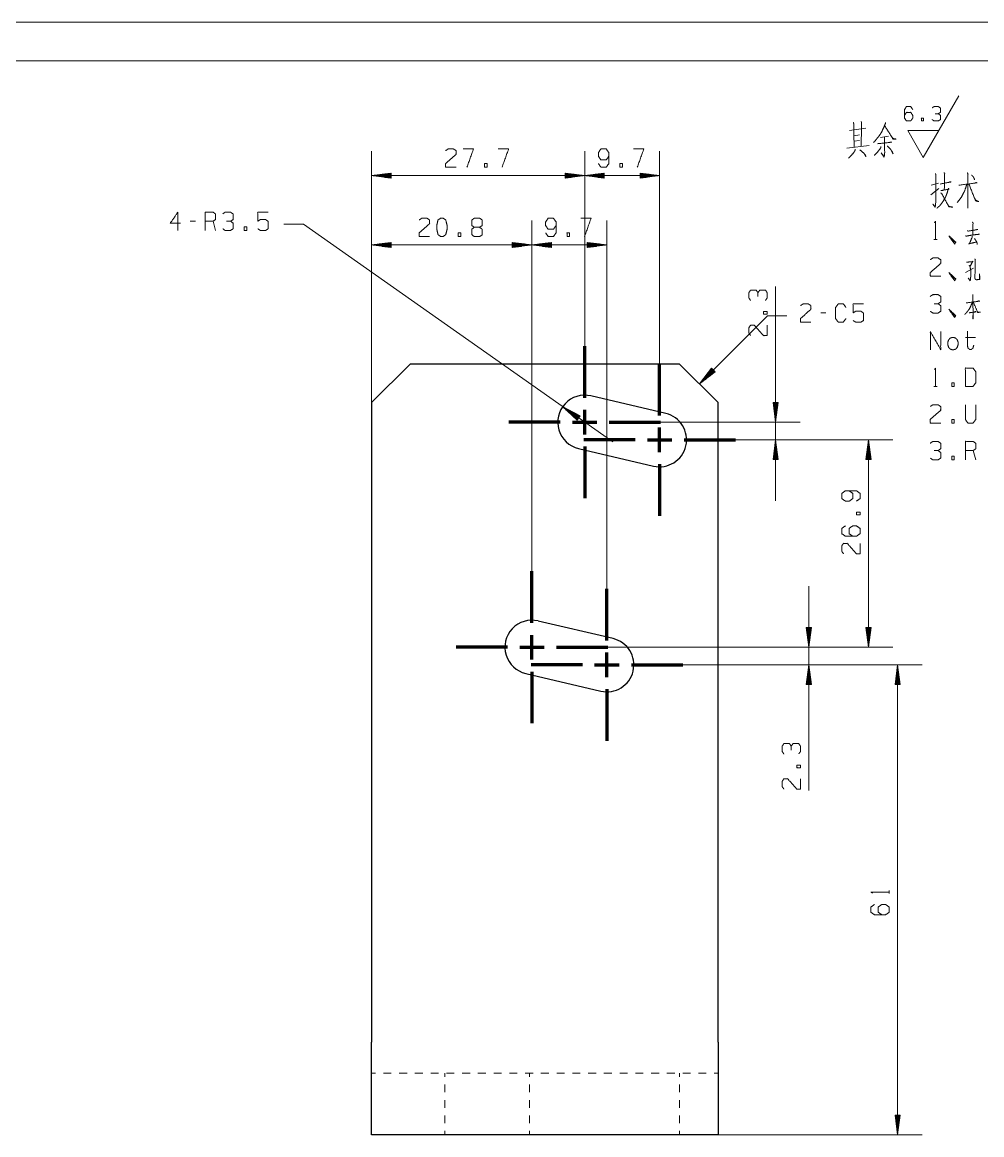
# Model space of a CAD drawing. Header units: millimetres. Extents: x 0 to 420, y 0 to 297.
# Drawn here: x 228.3 to 352.9, y 152.6 to 297 of the extents above; entities that cross this region are included whole.
import ezdxf

# ---------------------------------------------------------------- set-up
doc = ezdxf.new("R2010")
doc.units = ezdxf.units.MM
doc.layers.add('1', color=7, linetype='Continuous', true_color=0xffffff)

msp = doc.modelspace()

# ---------------------------------------------------------------- linework, layer by layer
at = {"layer": '1', "color": 132, "linetype": 'Continuous', "lineweight": 18}
for p, q in [((420, 297), (0, 297)), ((415, 292), (25, 292))]:
    msp.add_line(p, q, dxfattribs=at)
at = {"layer": '1', "color": 43, "linetype": 'Continuous', "lineweight": 18}
for p, q in [((345.26, 279.45), (349.88, 287.45)), ((343.25, 282.95), (347.28, 282.95)), ((345.26, 279.45), (343.25, 282.95)), ((273.62, 160.64), (274.14, 160.64)), ((275.16, 160.64), (276.18, 160.64)), ((277.2, 160.64), (278.23, 160.64)), ((279.25, 160.64), (280.27, 160.64)), ((281.3, 160.64), (282.32, 160.64)), ((283.12, 160.64), (283.12, 160.14)), ((283.34, 160.64), (284.36, 160.64)), ((285.39, 160.64), (286.41, 160.64)), ((287.43, 160.64), (288.45, 160.64)), ((289.48, 160.64), (290.5, 160.64)), ((291.52, 160.64), (292.55, 160.64)), ((293.57, 160.64), (294.59, 160.64)), ((294.12, 160.14), (294.12, 160.64)), ((295.61, 160.64), (296.64, 160.64)), ((297.66, 160.64), (298.68, 160.64)), ((299.7, 160.64), (300.73, 160.64)), ((301.75, 160.64), (302.77, 160.64)), ((303.8, 160.64), (304.82, 160.64)), ((305.84, 160.64), (306.86, 160.64)), ((307.89, 160.64), (308.91, 160.64)), ((309.93, 160.64), (310.95, 160.64)), ((311.98, 160.64), (313, 160.64)), ((313.62, 160.64), (313.62, 160.14)), ((314.02, 160.64), (315.05, 160.64)), ((316.07, 160.64), (317.09, 160.64)), ((318.11, 160.64), (318.62, 160.64)), ((283.12, 159.14), (283.12, 158.14)), ((294.12, 158.14), (294.12, 159.14)), ((313.62, 159.14), (313.62, 158.14)), ((283.12, 157.14), (283.12, 156.14)), ((294.12, 156.14), (294.12, 157.14)), ((313.62, 157.14), (313.62, 156.14)), ((283.12, 155.14), (283.12, 154.14)), ((294.12, 154.14), (294.12, 155.14)), ((313.62, 155.14), (313.62, 154.14)), ((283.12, 153.14), (283.12, 152.64)), ((294.12, 152.64), (294.12, 153.14)), ((313.62, 153.14), (313.62, 152.64))]:
    msp.add_line(p, q, dxfattribs=at)
at = {"layer": '1', "color": 95, "linetype": 'Continuous', "lineweight": 18}
for p, q in [((335.69, 282.96), (337.82, 283.26)), ((336.25, 281.58), (336.97, 281.65)), ((336.28, 282.25), (336.99, 282.4)), ((340.75, 282.21), (339.72, 282.03)), ((335.35, 280.64), (338.24, 281.01)), ((346.29, 275.86), (347.24, 276.12)), ((346.24, 274.59), (347.3, 275.41)), ((250.76, 271.18), (250.09, 271.18)), ((253.37, 269.98), (253.04, 271.18)), ((346.63, 268.8), (347.06, 268.8)), ((350.73, 264.51), (351.79, 265.11)), ((332.61, 259.28), (331.94, 259.28)), ((350.73, 256.09), (352.05, 256.09)), ((346.63, 249.75), (347.06, 249.75)), ((352.07, 240.22), (351.74, 241.42)), ((340.83, 183.92), (340.83, 184.34))]:
    msp.add_line(p, q, dxfattribs=at)
at = {"layer": '1', "color": 13, "linetype": 'Continuous', "lineweight": 18}
for p, q in [((273.62, 247.64), (273.62, 280.27)), ((301.3, 254.95), (301.3, 280.27)), ((301.3, 254.95), (301.3, 280.27)), ((311.03, 252.67), (311.03, 280.27)), ((276.16, 277.43), (273.62, 277.1)), ((276.16, 277.22), (274.59, 277.22)), ((276.16, 277.28), (274.98, 277.28)), ((276.16, 277.33), (275.36, 277.33)), ((276.16, 277.38), (275.75, 277.38)), ((276.16, 277.43), (276.13, 277.43)), ((276.16, 277.43), (276.13, 277.43)), ((276.16, 276.76), (276.16, 277.43)), ((298.76, 277.43), (298.79, 277.43)), ((298.76, 277.43), (298.79, 277.43)), ((298.76, 277.43), (298.76, 276.76)), ((301.3, 277.1), (298.76, 277.43)), ((298.76, 277.38), (299.17, 277.38)), ((298.76, 277.33), (299.56, 277.33)), ((298.76, 277.28), (299.94, 277.28)), ((298.76, 277.22), (300.33, 277.22)), ((303.84, 277.43), (301.3, 277.1)), ((303.84, 277.22), (302.26, 277.22)), ((303.84, 277.28), (302.65, 277.28)), ((303.84, 277.33), (303.03, 277.33)), ((303.84, 277.38), (303.42, 277.38)), ((303.84, 277.43), (303.8, 277.43)), ((303.84, 277.43), (303.8, 277.43)), ((303.84, 276.76), (303.84, 277.43)), ((308.49, 277.43), (308.52, 277.43)), ((308.49, 277.43), (308.52, 277.43)), ((308.49, 277.43), (308.49, 276.76)), ((311.03, 277.1), (308.49, 277.43)), ((308.49, 277.38), (308.91, 277.38)), ((308.49, 277.33), (309.29, 277.33)), ((308.49, 277.28), (309.68, 277.28)), ((308.49, 277.22), (310.07, 277.22)), ((273.62, 277.1), (276.16, 276.76)), ((301.3, 277.1), (273.62, 277.1)), ((276.16, 277.12), (273.82, 277.12)), ((276.16, 277.07), (273.82, 277.07)), ((276.16, 277.17), (274.2, 277.17)), ((276.16, 277.02), (274.2, 277.02)), ((276.16, 276.97), (274.59, 276.97)), ((276.16, 276.92), (274.98, 276.92)), ((276.16, 276.87), (275.36, 276.87)), ((276.16, 276.82), (275.75, 276.82)), ((276.16, 276.77), (276.13, 276.77)), ((276.16, 276.77), (276.13, 276.77)), ((298.76, 277.17), (300.72, 277.17)), ((298.76, 277.12), (301.1, 277.12)), ((298.76, 276.76), (301.3, 277.1)), ((298.76, 277.07), (301.1, 277.07)), ((298.76, 277.02), (300.72, 277.02)), ((298.76, 276.97), (300.33, 276.97)), ((298.76, 276.92), (299.94, 276.92)), ((298.76, 276.87), (299.56, 276.87)), ((298.76, 276.82), (299.17, 276.82)), ((298.76, 276.77), (298.79, 276.77)), ((298.76, 276.77), (298.79, 276.77)), ((301.3, 277.1), (303.84, 276.76)), ((301.3, 277.1), (311.03, 277.1)), ((303.84, 277.12), (301.49, 277.12)), ((303.84, 277.07), (301.49, 277.07)), ((303.84, 277.17), (301.87, 277.17)), ((303.84, 277.02), (301.87, 277.02)), ((303.84, 276.97), (302.26, 276.97)), ((303.84, 276.92), (302.65, 276.92)), ((303.84, 276.87), (303.03, 276.87)), ((303.84, 276.82), (303.42, 276.82)), ((303.84, 276.77), (303.8, 276.77)), ((303.84, 276.77), (303.8, 276.77)), ((308.49, 277.17), (310.45, 277.17)), ((308.49, 277.12), (310.84, 277.12)), ((308.49, 276.76), (311.03, 277.1)), ((308.49, 277.07), (310.84, 277.07)), ((308.49, 277.02), (310.45, 277.02)), ((308.49, 276.97), (310.07, 276.97)), ((308.49, 276.92), (309.68, 276.92)), ((308.49, 276.87), (309.29, 276.87)), ((308.49, 276.82), (308.91, 276.82)), ((308.49, 276.77), (308.52, 276.77)), ((308.49, 276.77), (308.52, 276.77)), ((264.77, 270.79), (262.23, 270.79)), ((304.93, 242.55), (264.77, 270.79)), ((273.62, 247.64), (273.62, 271.27)), ((294.44, 225.75), (294.44, 271.27)), ((294.44, 225.75), (294.44, 271.27)), ((304.18, 223.46), (304.18, 271.27)), ((276.16, 268.43), (273.62, 268.1)), ((273.62, 268.1), (276.16, 267.76)), ((294.44, 268.1), (273.62, 268.1)), ((276.16, 268.12), (273.82, 268.12)), ((276.16, 268.07), (273.82, 268.07)), ((276.16, 268.17), (274.2, 268.17)), ((276.16, 268.02), (274.2, 268.02)), ((276.16, 268.23), (274.59, 268.23)), ((276.16, 267.97), (274.59, 267.97)), ((276.16, 268.28), (274.98, 268.28)), ((276.16, 267.92), (274.98, 267.92)), ((276.16, 268.33), (275.36, 268.33)), ((276.16, 267.87), (275.36, 267.87)), ((276.16, 268.38), (275.75, 268.38)), ((276.16, 267.82), (275.75, 267.82)), ((276.16, 268.43), (276.13, 268.43)), ((276.16, 268.43), (276.13, 268.43)), ((276.16, 267.77), (276.13, 267.77)), ((276.16, 267.77), (276.13, 267.77)), ((276.16, 267.76), (276.16, 268.43)), ((291.9, 268.43), (291.94, 268.43)), ((291.9, 268.43), (291.94, 268.43)), ((291.9, 268.43), (291.9, 267.76)), ((294.44, 268.1), (291.9, 268.43)), ((291.9, 268.38), (292.32, 268.38)), ((291.9, 268.33), (292.71, 268.33)), ((291.9, 268.28), (293.09, 268.28)), ((291.9, 268.23), (293.48, 268.23)), ((291.9, 268.17), (293.87, 268.17)), ((291.9, 268.12), (294.25, 268.12)), ((291.9, 267.76), (294.44, 268.1)), ((291.9, 268.07), (294.25, 268.07)), ((291.9, 268.02), (293.87, 268.02)), ((291.9, 267.97), (293.48, 267.97)), ((291.9, 267.92), (293.09, 267.92)), ((291.9, 267.87), (292.71, 267.87)), ((291.9, 267.82), (292.32, 267.82)), ((291.9, 267.77), (291.94, 267.77)), ((291.9, 267.77), (291.94, 267.77)), ((296.98, 268.43), (294.44, 268.1)), ((294.44, 268.1), (296.98, 267.76)), ((294.44, 268.1), (304.18, 268.1)), ((296.98, 268.12), (294.64, 268.12)), ((296.98, 268.07), (294.64, 268.07)), ((296.98, 268.17), (295.02, 268.17)), ((296.98, 268.02), (295.02, 268.02)), ((296.98, 268.23), (295.41, 268.23)), ((296.98, 267.97), (295.41, 267.97)), ((296.98, 268.28), (295.8, 268.28)), ((296.98, 267.92), (295.8, 267.92)), ((296.98, 268.33), (296.18, 268.33)), ((296.98, 267.87), (296.18, 267.87)), ((296.98, 268.38), (296.57, 268.38)), ((296.98, 267.82), (296.57, 267.82)), ((296.98, 268.43), (296.95, 268.43)), ((296.98, 268.43), (296.95, 268.43)), ((296.98, 267.77), (296.95, 267.77)), ((296.98, 267.77), (296.95, 267.77)), ((296.98, 267.76), (296.98, 268.43)), ((301.64, 268.43), (301.67, 268.43)), ((301.64, 268.43), (301.67, 268.43)), ((301.64, 268.43), (301.64, 267.76)), ((304.18, 268.1), (301.64, 268.43)), ((301.64, 268.38), (302.06, 268.38)), ((301.64, 268.33), (302.44, 268.33)), ((301.64, 268.28), (302.83, 268.28)), ((301.64, 268.23), (303.22, 268.23)), ((301.64, 268.17), (303.6, 268.17)), ((301.64, 268.12), (303.99, 268.12)), ((301.64, 267.76), (304.18, 268.1)), ((301.64, 268.07), (303.99, 268.07)), ((301.64, 268.02), (303.6, 268.02)), ((301.64, 267.97), (303.22, 267.97)), ((301.64, 267.92), (302.83, 267.92)), ((301.64, 267.87), (302.44, 267.87)), ((301.64, 267.82), (302.06, 267.82)), ((301.64, 267.77), (301.67, 267.77)), ((301.64, 267.77), (301.67, 267.77)), ((326.09, 262.69), (326.09, 234.88)), ((325.02, 258.89), (316.2, 250.06)), ((325.02, 258.89), (327.56, 258.89)), ((317.76, 252.1), (316.2, 250.06)), ((316.2, 250.06), (318.23, 251.62)), ((317.97, 251.88), (316.32, 250.22)), ((318.01, 251.84), (316.35, 250.18)), ((317.94, 251.91), (316.55, 250.53)), ((318.05, 251.81), (316.66, 250.42)), ((317.9, 251.95), (316.79, 250.84)), ((318.08, 251.77), (316.97, 250.66)), ((317.87, 251.99), (317.03, 251.14)), ((317.83, 252.02), (317.26, 251.45)), ((318.12, 251.73), (317.28, 250.89)), ((317.8, 252.06), (317.5, 251.76)), ((318.15, 251.7), (317.59, 251.13)), ((317.76, 252.09), (317.74, 252.07)), ((317.76, 252.09), (317.74, 252.07)), ((318.23, 251.62), (317.76, 252.1)), ((318.19, 251.66), (317.89, 251.37)), ((318.23, 251.63), (318.2, 251.6)), ((318.23, 251.63), (318.2, 251.6)), ((300.7, 245.93), (298.43, 247.12)), ((298.43, 247.12), (300.32, 245.38)), ((300.5, 245.63), (298.58, 246.98)), ((300.52, 245.68), (298.61, 247.03)), ((325.75, 247.64), (326.09, 245.1)), ((326.42, 247.64), (325.75, 247.64)), ((325.76, 247.64), (325.76, 247.61)), ((325.76, 247.64), (325.76, 247.61)), ((325.81, 247.64), (325.81, 247.22)), ((325.86, 247.64), (325.86, 246.84)), ((325.91, 247.64), (325.91, 246.45)), ((325.96, 247.64), (325.96, 246.07)), ((326.01, 247.64), (326.01, 245.68)), ((326.06, 247.64), (326.06, 245.3)), ((326.09, 245.1), (326.42, 247.64)), ((326.11, 247.64), (326.11, 245.3)), ((326.16, 247.64), (326.16, 245.68)), ((326.21, 247.64), (326.21, 246.07)), ((326.26, 247.64), (326.26, 246.45)), ((326.31, 247.64), (326.31, 246.84)), ((326.37, 247.64), (326.37, 247.22)), ((326.42, 247.64), (326.42, 247.61)), ((326.42, 247.64), (326.42, 247.61)), ((300.47, 245.59), (298.86, 246.72)), ((300.55, 245.72), (298.95, 246.85)), ((300.44, 245.55), (299.15, 246.46)), ((300.58, 245.76), (299.29, 246.66)), ((300.41, 245.51), (299.44, 246.19)), ((300.61, 245.8), (299.64, 246.48)), ((300.38, 245.47), (299.72, 245.93)), ((300.64, 245.84), (299.98, 246.3)), ((300.35, 245.43), (300.01, 245.67)), ((300.32, 245.38), (300.7, 245.93)), ((300.67, 245.88), (300.33, 246.12)), ((300.7, 245.92), (300.67, 245.94)), ((300.7, 245.92), (300.67, 245.94)), ((300.32, 245.38), (300.29, 245.4)), ((300.32, 245.38), (300.29, 245.4)), ((311.15, 245.1), (329.26, 245.1)), ((320.88, 242.82), (329.26, 242.82)), ((320.88, 242.82), (341.32, 242.82)), ((326.09, 242.82), (325.75, 240.28)), ((326.06, 240.28), (326.06, 242.63)), ((326.42, 240.28), (326.09, 242.82)), ((326.11, 240.28), (326.11, 242.63)), ((338.14, 242.82), (337.81, 240.28)), ((338.12, 240.28), (338.12, 242.63)), ((338.48, 240.28), (338.14, 242.82)), ((338.14, 215.9), (338.14, 242.82)), ((338.17, 240.28), (338.17, 242.63)), ((325.91, 240.28), (325.91, 241.47)), ((325.96, 240.28), (325.96, 241.85)), ((326.01, 240.28), (326.01, 242.24)), ((326.16, 240.28), (326.16, 242.24)), ((326.21, 240.28), (326.21, 241.85)), ((326.26, 240.28), (326.26, 241.47)), ((337.97, 240.28), (337.97, 241.47)), ((338.02, 240.28), (338.02, 241.85)), ((338.07, 240.28), (338.07, 242.24)), ((338.22, 240.28), (338.22, 242.24)), ((338.27, 240.28), (338.27, 241.85)), ((338.32, 240.28), (338.32, 241.47)), ((325.75, 240.28), (326.42, 240.28)), ((325.76, 240.28), (325.76, 240.31)), ((325.76, 240.28), (325.76, 240.31)), ((325.81, 240.28), (325.81, 240.7)), ((325.86, 240.28), (325.86, 241.08)), ((326.31, 240.28), (326.31, 241.08)), ((326.37, 240.28), (326.37, 240.7)), ((326.42, 240.28), (326.42, 240.31)), ((326.42, 240.28), (326.42, 240.31)), ((337.81, 240.28), (337.81, 240.31)), ((337.81, 240.28), (337.81, 240.31)), ((337.81, 240.28), (338.48, 240.28)), ((337.87, 240.28), (337.87, 240.7)), ((337.92, 240.28), (337.92, 241.08)), ((338.37, 240.28), (338.37, 241.08)), ((338.42, 240.28), (338.42, 240.7)), ((338.47, 240.28), (338.47, 240.31)), ((338.47, 240.28), (338.47, 240.31)), ((330.41, 223.83), (330.41, 197.32)), ((330.07, 218.44), (330.41, 215.9)), ((330.74, 218.44), (330.07, 218.44)), ((330.08, 218.44), (330.08, 218.4)), ((330.08, 218.44), (330.08, 218.4)), ((330.13, 218.44), (330.13, 218.02)), ((330.18, 218.44), (330.18, 217.63)), ((330.23, 218.44), (330.23, 217.25)), ((330.28, 218.44), (330.28, 216.86)), ((330.33, 218.44), (330.33, 216.47)), ((330.38, 218.44), (330.38, 216.09)), ((330.41, 215.9), (330.74, 218.44)), ((330.43, 218.44), (330.43, 216.09)), ((330.48, 218.44), (330.48, 216.47)), ((330.53, 218.44), (330.53, 216.86)), ((330.58, 218.44), (330.58, 217.25)), ((330.63, 218.44), (330.63, 217.63)), ((330.68, 218.44), (330.68, 218.02)), ((330.74, 218.44), (330.74, 218.4)), ((330.74, 218.44), (330.74, 218.4)), ((337.81, 218.44), (337.81, 218.4)), ((337.81, 218.44), (337.81, 218.4)), ((337.81, 218.44), (338.14, 215.9)), ((338.48, 218.44), (337.81, 218.44)), ((337.87, 218.44), (337.87, 218.02)), ((337.92, 218.44), (337.92, 217.63)), ((337.97, 218.44), (337.97, 217.25)), ((338.02, 218.44), (338.02, 216.86)), ((338.07, 218.44), (338.07, 216.47)), ((338.12, 218.44), (338.12, 216.09)), ((338.14, 215.9), (338.48, 218.44)), ((338.17, 218.44), (338.17, 216.09)), ((338.22, 218.44), (338.22, 216.47)), ((338.27, 218.44), (338.27, 216.86)), ((338.32, 218.44), (338.32, 217.25)), ((338.37, 218.44), (338.37, 217.63)), ((338.42, 218.44), (338.42, 218.02)), ((338.47, 218.44), (338.47, 218.4)), ((338.47, 218.44), (338.47, 218.4)), ((304.29, 215.9), (341.32, 215.9)), ((304.29, 215.9), (333.58, 215.9)), ((314.03, 213.61), (333.58, 213.61)), ((314.03, 213.61), (345.1, 213.61)), ((330.41, 213.61), (330.07, 211.07)), ((330.23, 211.07), (330.23, 212.26)), ((330.28, 211.07), (330.28, 212.65)), ((330.33, 211.07), (330.33, 213.03)), ((330.38, 211.07), (330.38, 213.42)), ((330.74, 211.07), (330.41, 213.61)), ((330.43, 211.07), (330.43, 213.42)), ((330.48, 211.07), (330.48, 213.03)), ((330.53, 211.07), (330.53, 212.65)), ((330.58, 211.07), (330.58, 212.26)), ((341.92, 213.61), (341.59, 211.07)), ((341.75, 211.07), (341.75, 212.26)), ((341.8, 211.07), (341.8, 212.65)), ((341.85, 211.07), (341.85, 213.03)), ((341.9, 211.07), (341.9, 213.42)), ((342.26, 211.07), (341.92, 213.61)), ((341.92, 213.61), (341.92, 152.64)), ((341.95, 211.07), (341.95, 213.42)), ((342, 211.07), (342, 213.03)), ((342.05, 211.07), (342.05, 212.65)), ((342.1, 211.07), (342.1, 212.26)), ((330.07, 211.07), (330.74, 211.07)), ((330.08, 211.07), (330.08, 211.1)), ((330.08, 211.07), (330.08, 211.1)), ((330.13, 211.07), (330.13, 211.49)), ((330.18, 211.07), (330.18, 211.88)), ((330.63, 211.07), (330.63, 211.88)), ((330.68, 211.07), (330.68, 211.49)), ((330.74, 211.07), (330.74, 211.1)), ((330.74, 211.07), (330.74, 211.1)), ((341.59, 211.07), (341.59, 211.1)), ((341.59, 211.07), (341.59, 211.1)), ((341.59, 211.07), (342.26, 211.07)), ((341.65, 211.07), (341.65, 211.49)), ((341.7, 211.07), (341.7, 211.88)), ((342.15, 211.07), (342.15, 211.88)), ((342.2, 211.07), (342.2, 211.49)), ((342.25, 211.07), (342.25, 211.1)), ((342.25, 211.07), (342.25, 211.1)), ((341.59, 155.18), (341.59, 155.14)), ((341.59, 155.18), (341.59, 155.14)), ((341.59, 155.18), (341.92, 152.64)), ((342.26, 155.18), (341.59, 155.18)), ((341.65, 155.18), (341.65, 154.76)), ((341.7, 155.18), (341.7, 154.37)), ((341.75, 155.18), (341.75, 153.99)), ((341.8, 155.18), (341.8, 153.6)), ((341.85, 155.18), (341.85, 153.21)), ((341.9, 155.18), (341.9, 152.83)), ((341.92, 152.64), (342.26, 155.18)), ((341.95, 155.18), (341.95, 152.83)), ((342, 155.18), (342, 153.21)), ((342.05, 155.18), (342.05, 153.6)), ((342.1, 155.18), (342.1, 153.99)), ((342.15, 155.18), (342.15, 154.37)), ((342.2, 155.18), (342.2, 154.76)), ((342.25, 155.18), (342.25, 155.14)), ((342.25, 155.18), (342.25, 155.14)), ((318.62, 152.64), (345.1, 152.64))]:
    msp.add_line(p, q, dxfattribs=at)
at = {"layer": '1', "color": 252, "linetype": 'Continuous', "lineweight": 70}
for p, q in [((301.3, 248.28), (301.3, 254.95)), ((311.03, 245.99), (311.03, 252.67)), ((301.3, 243.51), (301.3, 246.69)), ((298.12, 245.1), (291.45, 245.1)), ((299.71, 245.1), (302.88, 245.1)), ((304.47, 245.1), (311.15, 245.1)), ((311.03, 241.23), (311.03, 244.41)), ((307.86, 242.82), (301.18, 242.82)), ((309.44, 242.82), (312.62, 242.82)), ((314.21, 242.82), (320.88, 242.82)), ((301.3, 241.93), (301.3, 235.25)), ((311.03, 239.64), (311.03, 232.97)), ((294.44, 219.07), (294.44, 225.75)), ((304.18, 216.79), (304.18, 223.46)), ((294.44, 214.31), (294.44, 217.48)), ((291.27, 215.9), (284.59, 215.9)), ((292.86, 215.9), (296.03, 215.9)), ((297.62, 215.9), (304.29, 215.9)), ((304.18, 212.02), (304.18, 215.2)), ((301.01, 213.61), (294.33, 213.61)), ((294.44, 212.72), (294.44, 206.05)), ((302.59, 213.61), (305.77, 213.61)), ((307.36, 213.61), (314.03, 213.61)), ((304.18, 210.44), (304.18, 203.76))]:
    msp.add_line(p, q, dxfattribs=at)
at = {"layer": '1', "color": 30, "linetype": 'Continuous', "lineweight": 25}
for p, q in [((278.62, 252.64), (273.62, 247.64)), ((313.62, 252.64), (278.62, 252.64)), ((318.62, 247.64), (313.62, 252.64)), ((311.83, 246.23), (302.09, 248.51)), ((273.62, 247.64), (273.62, 164.64)), ((318.62, 164.64), (318.62, 247.64)), ((300.5, 241.69), (310.23, 239.41)), ((304.98, 217.02), (295.24, 219.3)), ((293.65, 212.49), (303.38, 210.2)), ((318.62, 152.64), (273.62, 152.64))]:
    msp.add_line(p, q, dxfattribs=at)
for centre, start, end in [((301.3, 245.1), 76.7992, 256.7993), ((311.03, 242.82), 256.7994, 76.7992), ((294.44, 215.9), 76.7992, 256.7993), ((304.18, 213.61), 256.7993, 76.7992)]:
    msp.add_arc(centre, 3.5, start, end, dxfattribs=at)
at = {"layer": '1', "color": 43, "linetype": 'Continuous', "lineweight": 18}
for points, knots in [([(342.83, 284.93), (343.08, 285.31), (343.63, 285.31), (343.89, 284.93), (343.89, 284.56), (343.63, 284.19), (343.08, 284.19), (342.83, 284.56), (342.83, 285.68), (343.08, 286.06), (343.63, 286.06), (343.89, 285.68)], [0, 0, 0.076963, 0.169763, 0.248074, 0.312018, 0.39033, 0.48313, 0.560092, 0.751926, 0.828889, 0.921689, 1, 1]), ([(347.21, 285.13), (347.48, 285.31), (347.48, 285.88), (347.21, 286.06), (346.67, 286.06), (346.4, 285.88)], [0, 0, 0.153872, 0.429849, 0.583721, 0.846128, 1, 1]), ([(345.01, 284.19), (345.28, 284.19), (345.28, 284.56), (345.01, 284.56), (345.01, 284.19)], [0, 0, 0.207084, 0.5, 0.707084, 1, 1]), ([(346.42, 284.36), (346.67, 284.19), (347.21, 284.19), (347.48, 284.36), (347.48, 284.93), (347.21, 285.13), (346.81, 285.13)], [0, 0, 0.12412, 0.343693, 0.472448, 0.703377, 0.836727, 1, 1])]:
    msp.add_open_spline(points, degree=1, knots=knots, dxfattribs=at)
at = {"layer": '1', "color": 95, "linetype": 'Continuous', "lineweight": 18}
for points, knots in [([(336.17, 284.01), (336.23, 283.83), (336.28, 280.83)], [0, 0, 0.060983, 1, 1]), ([(337.21, 284.13), (337.23, 284.01), (337.21, 280.9)], [0, 0, 0.0358, 1, 1]), ([(340.36, 284.01), (340.33, 283.83), (340.09, 283.26), (339.85, 282.74), (339.56, 282.29), (339.22, 281.88), (338.95, 281.54), (338.79, 281.39)], [0, 0, 0.061112, 0.258303, 0.444408, 0.61746, 0.790939, 0.929446, 1, 1]), ([(340.28, 283.53), (341.34, 281.84), (341.76, 281.84), (341.34, 281.91), (341.1, 282.21)], [0, 0, 0.616788, 0.748065, 0.881378, 1, 1]), ([(340.22, 282.1), (340.25, 280.08), (340.22, 279.78), (340.17, 279.51), (339.8, 280.04), (340.17, 279.59)], [0, 0, 0.530094, 0.608923, 0.679019, 0.847313, 1, 1]), ([(283.24, 280.34), (283.56, 280.56), (284.25, 280.56), (284.59, 280.34), (284.59, 279.86), (283.23, 278.66), (283.24, 278.19), (284.59, 278.19)], [0, 0, 0.069694, 0.192979, 0.265274, 0.350226, 0.674741, 0.759752, 1, 1]), ([(286.01, 278.19), (286.86, 280.56), (285.52, 280.56)], [0, 0, 0.65247, 1, 1]), ([(290.57, 278.19), (291.42, 280.56), (290.07, 280.56)], [0, 0, 0.65247, 1, 1]), ([(303.08, 278.66), (303.4, 278.19), (304.09, 278.19), (304.43, 278.66), (304.43, 280.09), (304.09, 280.56), (303.4, 280.56), (303.08, 280.09), (303.07, 279.61), (303.4, 279.14), (304.09, 279.14), (304.43, 279.61)], [0, 0, 0.076855, 0.169523, 0.247727, 0.439297, 0.517501, 0.610169, 0.687024, 0.750926, 0.829128, 0.921797, 1, 1]), ([(308.13, 278.19), (308.98, 280.56), (307.64, 280.56)], [0, 0, 0.65247, 1, 1]), ([(336.41, 280.53), (336.41, 280.38), (336.2, 280.04), (335.72, 279.51), (335.54, 279.36)], [0, 0, 0.100222, 0.366547, 0.84056, 1, 1]), ([(337.02, 280.45), (337.55, 280), (337.76, 279.74), (337.82, 279.55), (337.63, 279.89)], [0, 0, 0.431171, 0.640397, 0.761202, 1, 1]), ([(339.77, 280.86), (339.72, 280.68), (339.32, 280.15), (338.9, 279.74)], [0, 0, 0.134833, 0.590567, 1, 1]), ([(339.3, 281.24), (341.18, 281.43), (341.1, 281.46), (340.83, 281.39)], [0, 0, 0.838832, 0.877817, 1, 1]), ([(340.59, 280.94), (340.99, 280.53), (341.2, 280.26), (341.34, 279.93), (341.15, 280.3)], [0, 0, 0.338741, 0.538268, 0.752632, 1, 1]), ([(288.29, 278.19), (288.63, 278.19), (288.63, 278.66), (288.29, 278.66), (288.29, 278.19)], [0, 0, 0.207095, 0.5, 0.707095, 1, 1]), ([(305.86, 278.19), (306.19, 278.19), (306.19, 278.66), (305.86, 278.66), (305.86, 278.19)], [0, 0, 0.207095, 0.5, 0.707095, 1, 1]), ([(346.85, 277.36), (346.9, 277.17), (346.87, 273.46), (346.85, 273.2), (346.79, 273.01), (346.48, 273.42), (346.79, 273.09)], [0, 0, 0.036415, 0.730247, 0.779557, 0.81597, 0.913322, 1, 1]), ([(347.96, 277.51), (348.07, 277.32), (348.04, 277.36), (347.99, 275.26)], [0, 0, 0.091198, 0.110644, 1, 1]), ([(350.98, 277.47), (351.08, 277.29), (351.06, 277.36), (351.06, 272.9), (351.03, 273.16), (351.06, 273.76)], [0, 0, 0.038316, 0.05247, 0.846241, 0.89317, 1, 1]), ([(347.46, 276.01), (348.86, 276.27), (348.73, 276.31), (348.6, 276.24)], [0, 0, 0.831307, 0.911411, 1, 1]), ([(350.9, 275.94), (350.66, 275.19), (350.63, 275.11), (350.45, 274.77), (350.21, 274.29), (349.68, 273.61)], [0, 0, 0.296669, 0.326658, 0.471845, 0.676437, 1, 1]), ([(349.89, 275.86), (352.25, 276.16), (352.14, 276.2), (351.93, 276.12)], [0, 0, 0.875765, 0.917177, 1, 1]), ([(351.19, 276.01), (352.04, 273.84), (352.49, 273.72), (352.06, 273.91), (351.91, 274.21)], [0, 0, 0.648054, 0.777, 0.905743, 1, 1]), ([(351.53, 277.17), (351.75, 276.95), (351.85, 276.76), (351.93, 276.57)], [0, 0, 0.424578, 0.720345, 1, 1]), ([(347.54, 275.15), (348.6, 275.34), (348.54, 275.45), (348.46, 275.22), (348.36, 274.85), (348.23, 274.51), (348.12, 274.25), (347.85, 273.8), (347.51, 273.31), (347.32, 273.12), (347.19, 273.01), (347.03, 272.86)], [0, 0, 0.253335, 0.282591, 0.338729, 0.430406, 0.515703, 0.5823, 0.705162, 0.845606, 0.907671, 0.948565, 1, 1]), ([(347.54, 274.85), (347.62, 274.81), (348.6, 273.05), (349.1, 273.01), (348.62, 273.09), (348.46, 273.31)], [0, 0, 0.026103, 0.624864, 0.77481, 0.918203, 1, 1]), ([(248.82, 270.93), (247.48, 270.93), (248.48, 272.35), (248.48, 269.98)], [0, 0, 0.245871, 0.565297, 1, 1]), ([(252.03, 269.98), (252.03, 272.35), (253.04, 272.35), (253.37, 272.13), (253.37, 271.4), (253.04, 271.18), (252.03, 271.18)], [0, 0, 0.400953, 0.571034, 0.639278, 0.761674, 0.829918, 1, 1]), ([(255.31, 271.18), (255.65, 271.4), (255.65, 272.13), (255.31, 272.35), (254.62, 272.35), (254.29, 272.13)], [0, 0, 0.153872, 0.429851, 0.583722, 0.846128, 1, 1]), ([(258.84, 270.2), (259.18, 269.98), (259.87, 269.98), (260.2, 270.2), (260.2, 271.15), (259.87, 271.4), (259.18, 271.4), (258.84, 271.18), (258.84, 272.35), (260.2, 272.35)], [0, 0, 0.062229, 0.168343, 0.230572, 0.376815, 0.441266, 0.54738, 0.609609, 0.790489, 1, 1]), ([(279.82, 271.34), (280.14, 271.57), (280.82, 271.57), (281.16, 271.34), (281.16, 270.87), (279.8, 269.67), (279.82, 269.19), (281.16, 269.19)], [0, 0, 0.069694, 0.192978, 0.265273, 0.350228, 0.674739, 0.759753, 1, 1]), ([(282.92, 269.19), (283.26, 269.44), (283.44, 270.14), (283.44, 270.62), (283.26, 271.34), (282.92, 271.57), (282.59, 271.57), (282.25, 271.34), (282.08, 270.62), (282.09, 270.14), (282.25, 269.44), (282.59, 269.19), (282.92, 269.19)], [0, 0, 0.067528, 0.183971, 0.260585, 0.380944, 0.446143, 0.500306, 0.565505, 0.685864, 0.762531, 0.878309, 0.945837, 1, 1]), ([(286.96, 270.39), (286.65, 270.62), (286.65, 271.34), (286.96, 271.57), (287.65, 271.57), (287.99, 271.34), (287.99, 270.62), (287.65, 270.39), (286.96, 270.39), (286.63, 270.14), (286.63, 269.44), (286.96, 269.19), (287.65, 269.19), (287.99, 269.42), (287.99, 270.14), (287.65, 270.39)], [0, 0, 0.047572, 0.136084, 0.183656, 0.267812, 0.317164, 0.405676, 0.455027, 0.539184, 0.590296, 0.675754, 0.726866, 0.811022, 0.860374, 0.948886, 1, 1]), ([(296.23, 269.67), (296.55, 269.19), (297.24, 269.19), (297.58, 269.67), (297.58, 271.09), (297.24, 271.57), (296.55, 271.57), (296.23, 271.09), (296.22, 270.62), (296.55, 270.14), (297.24, 270.14), (297.58, 270.62)], [0, 0, 0.076856, 0.169524, 0.247729, 0.439295, 0.5175, 0.610167, 0.687024, 0.750922, 0.829127, 0.921795, 1, 1]), ([(301.28, 269.19), (302.13, 271.57), (300.79, 271.57)], [0, 0, 0.652472, 1, 1]), ([(254.31, 270.2), (254.62, 269.98), (255.31, 269.98), (255.65, 270.2), (255.65, 270.93), (255.31, 271.18), (254.8, 271.18)], [0, 0, 0.124118, 0.34369, 0.472445, 0.703375, 0.836728, 1, 1]), ([(257.08, 269.98), (257.41, 269.98), (257.41, 270.45), (257.08, 270.45), (257.08, 269.98)], [0, 0, 0.20709, 0.5, 0.70709, 1, 1]), ([(346.71, 270.97), (346.85, 271.17), (346.85, 268.8)], [0, 0, 0.093493, 1, 1]), ([(350.99, 269.97), (351.05, 269.9), (350.99, 269.95), (351.06, 269.9), (352.35, 270.1), (352.25, 270.1), (352, 270.05)], [0, 0, 0.047942, 0.085982, 0.131187, 0.812834, 0.868194, 1, 1]), ([(351.63, 271.07), (351.75, 270.92), (351.72, 270.95), (351.68, 269.37)], [0, 0, 0.107239, 0.131115, 1, 1]), ([(284.87, 269.19), (285.2, 269.19), (285.2, 269.67), (284.87, 269.67), (284.87, 269.19)], [0, 0, 0.207082, 0.5, 0.707082, 1, 1]), ([(299, 269.19), (299.34, 269.19), (299.34, 269.67), (299, 269.67), (299, 269.19)], [0, 0, 0.20709, 0.5, 0.70709, 1, 1]), ([(348.72, 269.07), (349.32, 268.45), (349.18, 268.45), (348.58, 269.3), (349.32, 268.22), (349.48, 268.45), (348.58, 269.3)], [0, 0, 0.178024, 0.207055, 0.420793, 0.68903, 0.745609, 1, 1]), ([(350.75, 269.3), (350.82, 269.22), (350.85, 269.25), (351.72, 269.4), (352.58, 269.5), (352.51, 269.52), (352.3, 269.45)], [0, 0, 0.046908, 0.066611, 0.466683, 0.863487, 0.897615, 1, 1]), ([(351.59, 269.25), (351.61, 269.1), (351.24, 268.25), (351.15, 268.25), (352.16, 268.47)], [0, 0, 0.068671, 0.490412, 0.530603, 1, 1]), ([(351.91, 268.95), (352.16, 268.55), (352.23, 268.42), (352.25, 268.3), (352.25, 268.17)], [0, 0, 0.54362, 0.709595, 0.85553, 1, 1]), ([(346.18, 266.19), (346.49, 266.41), (347.18, 266.41), (347.52, 266.19), (347.52, 265.71), (346.16, 264.51), (346.18, 264.04), (347.52, 264.04)], [0, 0, 0.069694, 0.192978, 0.265273, 0.350228, 0.674739, 0.759753, 1, 1]), ([(350.87, 265.86), (351.74, 265.94), (351.68, 265.99), (351.33, 265.29), (351.22, 265.49)], [0, 0, 0.445178, 0.482485, 0.884077, 1, 1]), ([(351.95, 266.29), (352.04, 266.16), (352.02, 266.19), (351.97, 264.01), (351.97, 263.84), (351.98, 263.71), (352.02, 263.66), (352.07, 263.61), (352.18, 263.59), (352.5, 263.61), (352.57, 263.61), (352.6, 263.64), (352.57, 264.34), (352.57, 263.61)], [0, 0, 0.032138, 0.038563, 0.495376, 0.53212, 0.558626, 0.571483, 0.586782, 0.609666, 0.676667, 0.691519, 0.700608, 0.847774, 1, 1]), ([(348.72, 264.31), (349.32, 263.69), (349.18, 263.69), (348.58, 264.54), (349.32, 263.46), (349.48, 263.69), (348.58, 264.54)], [0, 0, 0.178024, 0.207055, 0.420793, 0.68903, 0.745609, 1, 1]), ([(351.33, 265.29), (351.36, 265.11), (351.42, 264.86), (351.42, 264.64), (351.44, 264.41), (351.42, 264.16), (351.42, 263.96), (351.38, 263.61), (351.36, 263.49), (351.35, 263.44), (351.1, 263.81), (351.35, 263.49)], [0, 0, 0.065536, 0.159353, 0.241946, 0.324793, 0.416789, 0.490208, 0.61934, 0.665679, 0.685149, 0.850064, 1, 1]), ([(323.79, 261.91), (323.57, 262.25), (322.84, 262.25), (322.62, 261.91), (322.62, 261.22), (322.84, 260.89)], [0, 0, 0.153872, 0.429851, 0.583723, 0.846122, 1, 1]), ([(324.77, 260.9), (324.99, 261.22), (324.99, 261.91), (324.77, 262.25), (324.04, 262.25), (323.79, 261.91), (323.79, 261.4)], [0, 0, 0.124124, 0.343691, 0.472447, 0.703379, 0.836733, 1, 1]), ([(347.18, 260.47), (347.52, 260.7), (347.52, 261.42), (347.18, 261.65), (346.49, 261.65), (346.16, 261.42)], [0, 0, 0.153872, 0.429851, 0.583723, 0.846122, 1, 1]), ([(351.7, 261.65), (351.72, 259.6), (351.72, 258.5), (351.68, 258.65), (351.72, 258.97)], [0, 0, 0.564586, 0.867525, 0.909967, 1, 1]), ([(329.33, 260.23), (329.65, 260.45), (330.34, 260.45), (330.67, 260.23), (330.67, 259.75), (329.31, 258.55), (329.33, 258.08), (330.67, 258.08)], [0, 0, 0.069691, 0.192979, 0.265274, 0.350225, 0.674739, 0.759753, 1, 1]), ([(335.21, 258.55), (334.87, 258.08), (334.22, 258.08), (333.88, 258.55), (333.88, 259.98), (334.22, 260.45), (334.89, 260.45), (335.22, 259.98)], [0, 0, 0.114569, 0.243366, 0.357937, 0.638587, 0.753154, 0.885432, 1, 1]), ([(336.14, 258.3), (336.48, 258.08), (337.16, 258.08), (337.5, 258.3), (337.5, 259.25), (337.16, 259.5), (336.48, 259.5), (336.14, 259.28), (336.14, 260.45), (337.5, 260.45)], [0, 0, 0.062227, 0.168342, 0.230571, 0.376818, 0.441268, 0.547383, 0.60961, 0.79049, 1, 1]), ([(346.18, 259.5), (346.49, 259.27), (347.18, 259.27), (347.52, 259.5), (347.52, 260.22), (347.18, 260.47), (346.67, 260.47)], [0, 0, 0.124124, 0.343691, 0.472447, 0.703379, 0.836733, 1, 1]), ([(351.63, 260.65), (351.44, 260.2), (351.26, 259.82), (351.06, 259.55), (350.83, 259.27), (350.64, 259.07)], [0, 0, 0.260908, 0.481557, 0.660811, 0.851546, 1, 1]), ([(350.82, 260.57), (352.57, 260.8), (352.5, 260.85), (352.27, 260.77)], [0, 0, 0.843097, 0.884493, 1, 1]), ([(351.79, 260.62), (352.32, 259.35), (352.71, 259.37), (352.34, 259.4), (352.23, 259.55)], [0, 0, 0.593605, 0.761111, 0.921027, 1, 1]), ([(324.99, 259.12), (324.99, 259.46), (324.52, 259.46), (324.52, 259.12), (324.99, 259.12)], [0, 0, 0.20709, 0.5, 0.70709, 1, 1]), ([(348.72, 259.55), (349.32, 258.92), (349.18, 258.92), (348.58, 259.77), (349.32, 258.7), (349.48, 258.92), (348.58, 259.77)], [0, 0, 0.178024, 0.207055, 0.420793, 0.68903, 0.745609, 1, 1]), ([(351.24, 259.3), (352.12, 259.42), (352.05, 259.47), (351.89, 259.4)], [0, 0, 0.772763, 0.847732, 1, 1]), ([(322.84, 256.35), (322.62, 256.67), (322.62, 257.36), (322.84, 257.69), (323.32, 257.69), (324.52, 256.33), (324.99, 256.35), (324.99, 257.69)], [0, 0, 0.069691, 0.192975, 0.265273, 0.350228, 0.674739, 0.759753, 1, 1]), ([(346.18, 254.51), (346.18, 256.89), (347.52, 254.51), (347.52, 256.89)], [0, 0, 0.317574, 0.682426, 1, 1]), ([(348.56, 254.81), (348.75, 254.59), (349, 254.51), (349.23, 254.51), (349.48, 254.59), (349.67, 254.81), (349.78, 255.14), (349.78, 255.49), (349.67, 255.79), (349.48, 256.01), (349.23, 256.09), (349, 256.09), (348.75, 256.01), (348.56, 255.79), (348.45, 255.49), (348.45, 255.14), (348.56, 254.81)], [0, 0, 0.063224, 0.118203, 0.167056, 0.222027, 0.285251, 0.357937, 0.43235, 0.5, 0.563224, 0.618195, 0.667048, 0.722027, 0.785251, 0.852901, 0.927315, 1, 1]), ([(351.81, 255.09), (351.72, 254.74), (351.52, 254.54), (351.28, 254.54), (351.06, 254.74), (350.99, 255.09), (350.99, 256.91)], [0, 0, 0.107408, 0.190397, 0.264027, 0.350759, 0.457003, 1, 1]), ([(346.71, 251.92), (346.85, 252.12), (346.85, 249.75)], [0, 0, 0.093493, 1, 1]), ([(350.73, 249.75), (351.72, 249.75), (352.07, 250.22), (352.07, 251.65), (351.72, 252.12), (350.73, 252.12), (350.73, 249.75)], [0, 0, 0.142139, 0.227162, 0.431792, 0.516813, 0.658952, 1, 1]), ([(348.95, 249.75), (349.28, 249.75), (349.28, 250.22), (348.95, 250.22), (348.95, 249.75)], [0, 0, 0.207082, 0.5, 0.707082, 1, 1]), ([(346.18, 247.14), (346.49, 247.36), (347.18, 247.36), (347.52, 247.14), (347.52, 246.66), (346.16, 245.46), (346.18, 244.99), (347.52, 244.99)], [0, 0, 0.069694, 0.192978, 0.265273, 0.350228, 0.674739, 0.759753, 1, 1]), ([(350.73, 247.36), (350.73, 245.46), (351.05, 244.99), (351.72, 244.99), (352.07, 245.46), (352.07, 247.36)], [0, 0, 0.33715, 0.438599, 0.557785, 0.66285, 1, 1]), ([(348.95, 244.99), (349.28, 244.99), (349.28, 245.46), (348.95, 245.46), (348.95, 244.99)], [0, 0, 0.207082, 0.5, 0.707082, 1, 1]), ([(347.18, 241.42), (347.52, 241.65), (347.52, 242.37), (347.18, 242.6), (346.49, 242.6), (346.16, 242.37)], [0, 0, 0.153872, 0.429851, 0.583723, 0.846122, 1, 1]), ([(350.73, 240.22), (350.73, 242.6), (351.74, 242.6), (352.07, 242.37), (352.07, 241.65), (351.74, 241.42), (350.73, 241.42)], [0, 0, 0.400952, 0.571037, 0.639278, 0.761674, 0.829915, 1, 1]), ([(346.18, 240.45), (346.49, 240.22), (347.18, 240.22), (347.52, 240.45), (347.52, 241.17), (347.18, 241.42), (346.67, 241.42)], [0, 0, 0.124124, 0.343691, 0.472447, 0.703379, 0.836733, 1, 1]), ([(348.95, 240.22), (349.28, 240.22), (349.28, 240.7), (348.95, 240.7), (348.95, 240.22)], [0, 0, 0.207082, 0.5, 0.707082, 1, 1]), ([(336.58, 234.86), (337.05, 235.18), (337.05, 235.87), (336.58, 236.21), (335.15, 236.21), (334.68, 235.87), (334.68, 235.18), (335.15, 234.86), (335.63, 234.85), (336.1, 235.18), (336.1, 235.87), (335.63, 236.21)], [0, 0, 0.076854, 0.169522, 0.247725, 0.439294, 0.5175, 0.610168, 0.687024, 0.750923, 0.829127, 0.921795, 1, 1]), ([(337.05, 233.08), (337.05, 233.42), (336.58, 233.42), (336.58, 233.08), (337.05, 233.08)], [0, 0, 0.207087, 0.5, 0.707087, 1, 1]), ([(336.1, 230.31), (335.63, 230.63), (335.63, 231.32), (336.1, 231.65), (336.58, 231.65), (337.05, 231.32), (337.05, 230.63), (336.58, 230.31), (335.15, 230.31), (334.68, 230.63), (334.68, 231.32), (335.15, 231.65)], [0, 0, 0.076965, 0.169762, 0.248074, 0.31202, 0.39033, 0.483127, 0.56009, 0.751926, 0.828891, 0.921688, 1, 1]), ([(334.9, 228.03), (334.68, 228.35), (334.68, 229.04), (334.9, 229.38), (335.38, 229.38), (336.58, 228.02), (337.05, 228.03), (337.05, 229.38)], [0, 0, 0.069691, 0.192979, 0.265274, 0.350229, 0.674743, 0.759753, 1, 1]), ([(328.11, 203.06), (327.89, 203.39), (327.16, 203.39), (326.94, 203.06), (326.94, 202.37), (327.16, 202.03)], [0, 0, 0.153872, 0.429851, 0.583722, 0.846128, 1, 1]), ([(329.09, 202.05), (329.31, 202.37), (329.31, 203.06), (329.09, 203.39), (328.36, 203.39), (328.11, 203.06), (328.11, 202.54)], [0, 0, 0.124118, 0.343691, 0.472446, 0.703377, 0.836727, 1, 1]), ([(329.31, 200.27), (329.31, 200.6), (328.84, 200.6), (328.84, 200.27), (329.31, 200.27)], [0, 0, 0.207095, 0.5, 0.707095, 1, 1]), ([(327.16, 197.5), (326.94, 197.81), (326.94, 198.5), (327.16, 198.84), (327.64, 198.84), (328.84, 197.48), (329.31, 197.5), (329.31, 198.84)], [0, 0, 0.069691, 0.192976, 0.265274, 0.350226, 0.674741, 0.759752, 1, 1]), ([(338.66, 183.99), (338.46, 184.13), (340.83, 184.13)], [0, 0, 0.093493, 1, 1]), ([(339.88, 181.18), (339.41, 181.5), (339.41, 182.19), (339.88, 182.53), (340.36, 182.53), (340.83, 182.19), (340.83, 181.5), (340.36, 181.18), (338.93, 181.18), (338.46, 181.5), (338.46, 182.19), (338.93, 182.53)], [0, 0, 0.076965, 0.169761, 0.248075, 0.312018, 0.390332, 0.483128, 0.560093, 0.751925, 0.82889, 0.921686, 1, 1])]:
    msp.add_open_spline(points, degree=1, knots=knots, dxfattribs=at)
at = {"layer": '1', "color": 30, "linetype": 'Continuous', "lineweight": 25}
for points, knots in [([(273.62, 152.64), (273.62, 153.04), (273.62, 154.24), (273.62, 156.15), (273.62, 157.33), (273.62, 160.04), (273.62, 163.07), (273.62, 164.64)], [0, 0, 0.034075, 0.133975, 0.292893, 0.391239, 0.617316, 0.869474, 1, 1]), ([(318.62, 164.64), (318.62, 161.53), (318.62, 158.64), (318.62, 157.33), (318.62, 155.12), (318.62, 153.55), (318.62, 152.74), (318.62, 152.64)], [0, 0, 0.258819, 0.5, 0.608761, 0.793354, 0.92388, 0.991445, 1, 1])]:
    msp.add_open_spline(points, degree=1, knots=knots, dxfattribs=at)

doc.saveas('drawing.dxf')
